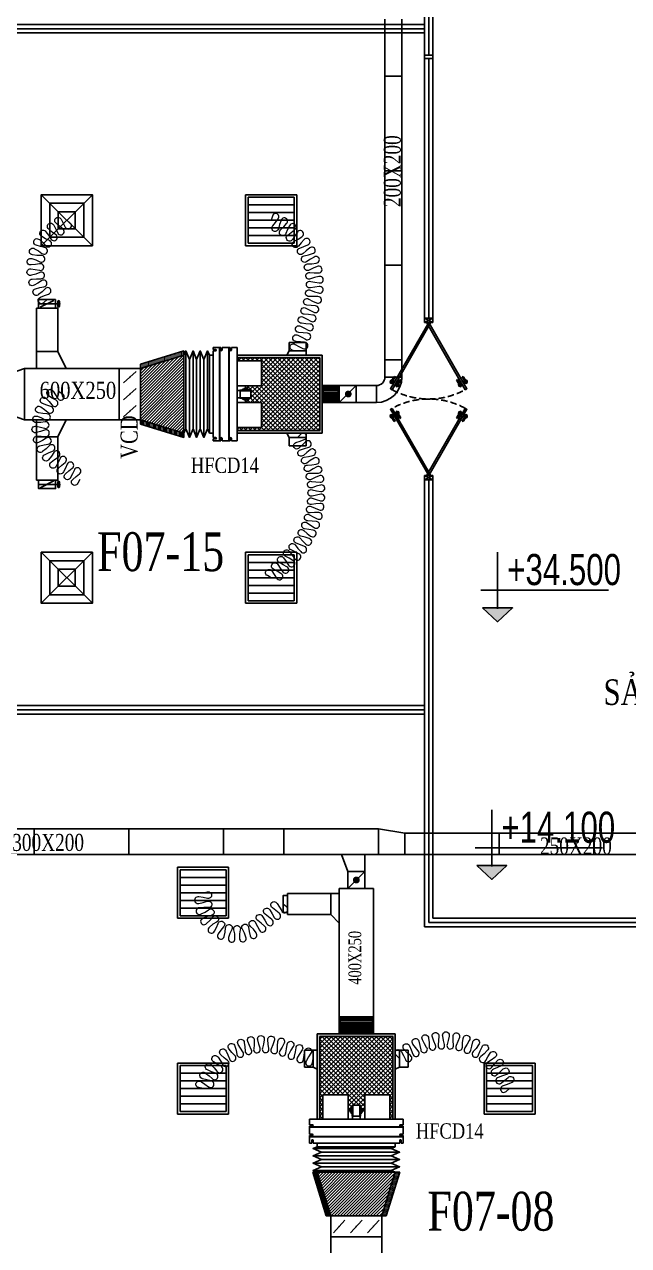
# Model space of a CAD drawing. Header units: metres. Extents: x 352651 to 1421851, y -87441 to -24441.
# Drawn here: x 909385 to 916479, y -62804 to -48460 of the extents above; entities that cross this region are included whole.
import ezdxf
from ezdxf.enums import TextEntityAlignment as Align

# ---------------------------------------------------------------- set-up
doc = ezdxf.new("R2010")
doc.units = ezdxf.units.M
doc.header["$LTSCALE"] = 300
doc.header["$MEASUREMENT"] = 0
doc.linetypes.add('DASHED2', pattern=[0.375, 0.25, -0.125])
doc.layers.get('0').update_dxf_attribs({"linetype": 'CONTINUOUS'})
for name, color, linetype in [('bat noi mem', 4, 'CONTINUOUS'), ('CUA', 8, 'CONTINUOUS'), ('CUAGIO', 2, 'CONTINUOUS'), ('KHUAT', 8, 'DASHED2'), ('KT', 1, 'CONTINUOUS'), ('TEXT', 4, 'CONTINUOUS'), ('THAY', 9, 'CONTINUOUS'), ('thiet bi', 11, 'CONTINUOUS')]:
    doc.layers.add(name, color=color, linetype=linetype)
doc.layers.add('noi mem', color=5, linetype='BATTING', lineweight=0)
doc.styles.add('ANO', font='VnAvantH.TTF')
doc.styles.add('chu thich', font='vntimeh.shx', dxfattribs={"width": 0.8})
doc.styles.add('PHU', font='vntimeh.shx', dxfattribs={"width": 0.8})
doc.styles.add('ROMANS', font='romans.shx', dxfattribs={"width": 0.75, "bigfont": 'romancvn.shx'})
doc.linetypes.add('BATTING', pattern='A,0.0001,-0.1,[134,ltypeshp.shx,S=0.1,R=0,X=-0.1,Y=0],-0.2,[134,ltypeshp.shx,S=0.1,R=180,X=0.1,Y=0],-0.1', length=0.4001)
pattern_1 = [(90, (968704.174, -608471.175), (12.5, 6.25), [0, -12.5])]
pattern_2 = [(180, (1468950.941, -4495.647), (-6.25, 12.5), [0, -12.5])]

# ---------------------------------------------------------------- blocks, each defined once
blk = doc.blocks.new('COTSAN')
for p, q in [((0, 1.044), (0, 5.58)), ((-1.335, 2.537), (8.895, 2.537))]:
    blk.add_line(p, q)
blk.add_lwpolyline([(-1.199, 1.107), (1.201, 1.107), (0.001, 0)], close=True)
blk.add_solid([(-1.199, 1.107), (1.201, 1.107), (0.001, 0)])
at = {"style": 'ANO', "width": 0.75}
blk.add_attdef('+0.000', (0.773, 2.941), '', height=2.5, dxfattribs=at)
blk = doc.blocks.new('SAD')
at = {"layer": 'CUAGIO', "color": 8}
for p, q in [((-300, -300), (300, 300)), ((300, -300), (-300, 300))]:
    blk.add_line(p, q, dxfattribs=at)
at = {"layer": 'CUAGIO'}
blk.add_lwpolyline([(300, -300), (300, 300), (-300, 300), (-300, -300)], close=True, dxfattribs=at)
at = {"layer": 'CUAGIO', "color": 8}
for points in [[(200, -200), (200, 200), (-200, 200), (-200, -200)], [(100, -100), (100, 100), (-100, 100), (-100, -100)]]:
    blk.add_lwpolyline(points, close=True, dxfattribs=at)
blk = doc.blocks.new('SAG')
at = {"layer": 'CUAGIO'}
for p, q in [((-300, 300), (-300, -300)), ((300, 300), (-300, 300)), ((300, -300), (300, 300)), ((-300, -300), (300, -300))]:
    blk.add_line(p, q, dxfattribs=at)
at = {"layer": 'CUAGIO', "color": 8}
for p, q in [((-270, 270), (-270, -270)), ((270, 270), (-270, 270)), ((-180, -270), (-180, 270)), ((-90, -270), (-90, 270)), ((0, -270), (0, 270)), ((90, -270), (90, 270)), ((180, -270), (180, 270)), ((270, -270), (270, 270)), ((-270, -270), (270, -270))]:
    blk.add_line(p, q, dxfattribs=at)
blk = doc.blocks.new('1-van gio D200')
at = {"layer": 'CUAGIO'}
h = blk.add_hatch(dxfattribs=at)
h.set_pattern_fill('ANSI31', color=256, scale=100, style=0)
edge = h.paths.add_edge_path()
edge.add_ellipse((486127, -58494), major_axis=(-38.1, 0), ratio=0.310482, start_angle=0, end_angle=360, ccw=False)
for p, q in [((486167, -58437), (486087, -58277)), ((486127, -58257), (486127, -58494))]:
    blk.add_line(p, q, dxfattribs=at)
at = {"layer": 'CUAGIO', "const_width": 3}
for points in [[(486127, -58457), (486177, -58457), (486177, -58257), (486077, -58257), (486077, -58457), (486127, -58457)], [(486167, -58437), (486087, -58277)], [(486127, -58257), (486127, -58494)]]:
    blk.add_lwpolyline(points, dxfattribs=at)
at = {"layer": 'CUAGIO'}
blk.add_lwpolyline([(486177, -58457), (486077, -58457), (486077, -58257), (486177, -58257)], close=True, dxfattribs=at)
at = {"layer": 'CUAGIO', "const_width": 5.35}
blk.add_lwpolyline([(486131, -58357, -1), (486123, -58357, -1)], format="xyb", close=True, dxfattribs=at)
at = {"layer": 'CUAGIO', "extrusion": (0, 0, -1)}
blk.add_ellipse((486127, -58494), major_axis=(-38.1, 0), ratio=0.310482, start_param=-1.570796, end_param=4.712389, dxfattribs=at)
blk = doc.blocks.new('bac noi mem')
at = {"layer": 'bat noi mem'}
for p, q in [((493887, -64673), (493867, -64693)), ((494047, -64673), (493887, -64673)), ((494047, -64673), (494067, -64693)), ((494067, -64693), (493867, -64693)), ((493867, -64693), (493887, -64713)), ((493887, -64713), (493867, -64733)), ((494067, -64733), (493867, -64733)), ((493867, -64733), (493887, -64753)), ((493887, -64753), (493867, -64773)), ((494067, -64773), (493867, -64773)), ((493867, -64773), (493887, -64793)), ((493887, -64793), (493867, -64813)), ((494067, -64813), (493867, -64813)), ((493867, -64813), (493887, -64833)), ((493887, -64833), (493867, -64853)), ((494047, -64713), (493887, -64713)), ((494047, -64753), (493887, -64753)), ((494047, -64793), (493887, -64793)), ((494047, -64833), (493887, -64833)), ((494067, -64693), (494047, -64713)), ((494047, -64713), (494067, -64733)), ((494067, -64733), (494047, -64753)), ((494047, -64753), (494067, -64773)), ((494067, -64773), (494047, -64793)), ((494047, -64793), (494067, -64813)), ((494067, -64813), (494047, -64833)), ((494047, -64833), (494067, -64853)), ((494067, -64853), (493867, -64853)), ((493867, -64853), (493887, -64873)), ((494047, -64873), (493887, -64873)), ((494067, -64853), (494047, -64873))]:
    blk.add_line(p, q, dxfattribs=at)

msp = doc.modelspace()

# ---------------------------------------------------------------- hatches: boundary and pattern name
at = {"layer": 'CUAGIO'}
h = msp.add_hatch(dxfattribs=at)
h.set_pattern_fill('DOTS', color=2, scale=200, angle=90, style=0)
h.set_pattern_definition(pattern_1)
h.paths.add_polyline_path([(910747.1, -52502.4), (910747.1, -52450), (911257.1, -52292), (911257.1, -52344.4)])
h = msp.add_hatch(dxfattribs=at)
h.set_pattern_fill('ANSI31', color=256, scale=200, style=0)
h.set_pattern_definition([(45, (85841.88, -88621.382), (-17.6776695, 17.6776695), [])])
h.paths.add_polyline_path([(911257.1, -52344.4), (910747.1, -52502.4), (910747.1, -53102.4), (911257.1, -53260.4)])
h = msp.add_hatch(dxfattribs=at)
h.set_pattern_fill('DOTS', color=2, scale=200, angle=-90, style=0)
h.set_pattern_definition([(270, (942419.59, 545734.479), (12.5, -6.25), [0, -12.5])])
h.paths.add_polyline_path([(912852.1, -53230.4), (911882.1, -53230.4), (911882.1, -53260.4), (912882.1, -53260.4), (912882.1, -52344.4), (911882.1, -52344.4), (911882.1, -52374.4), (912852.1, -52374.4)])
at = {"layer": 'CUAGIO', "ltscale": 1.5}
h = msp.add_hatch(dxfattribs=at)
h.set_pattern_fill('ANSI37', color=9, scale=300, style=0)
h.set_pattern_definition([(45, (443835.114, 157.193), (-26.5165043, 26.5165043), []), (135, (443835.114, 157.193), (-26.5165043, -26.5165043), [])])
h.paths.add_polyline_path([(912168.1, -52900.6), (912168.1, -53195.6), (911882.1, -53195.6), (911882.1, -53230.4), (912852.1, -53230.4), (912852.1, -52374.4), (911882.1, -52374.4), (911882.1, -52410.6), (912168.1, -52410.6), (912168.1, -52705.6), (911980.7, -52705.6), (911980.7, -52735), (912000.9, -52735), (912000.9, -52745.5), (912016.7, -52745.5), (912016.7, -52755.4), (912041.6, -52755.4, -1), (912043.7, -52761.9), (912043.7, -52844.3, -1), (912041.6, -52850.7), (912016.7, -52850.7), (912016.7, -52860.6), (912000.9, -52860.6), (912000.9, -52871.2), (911980.7, -52871.2), (911980.7, -52900.6)])
at = {"layer": 'CUAGIO'}
h = msp.add_hatch(dxfattribs=at)
h.set_pattern_fill('DOTS', color=2, scale=200, angle=90, style=0)
h.set_pattern_definition(pattern_1)
h.paths.add_polyline_path([(910747.1, -53154.7), (910747.1, -53102.4), (911257.1, -53260.4), (911257.1, -53312.7)])
h = msp.add_hatch(dxfattribs=at)
h.set_pattern_fill('DOTS', color=2, scale=200, style=0)
h.set_pattern_definition([(0, (314745.287, -30780.231), (6.25, 12.5), [0, -12.5])])
h.paths.add_polyline_path([(913710.1, -60347.7), (913710.1, -61317.7), (913740.1, -61317.7), (913740.1, -60317.7), (912824.1, -60317.7), (912824.1, -61317.7), (912854.1, -61317.7), (912854.1, -60347.7)])
at = {"layer": 'CUAGIO', "ltscale": 1.5}
h = msp.add_hatch(dxfattribs=at)
h.set_pattern_fill('ANSI37', color=9, scale=300, style=0)
h.set_pattern_definition([(45, (362160.247, -717.186), (-26.5165043, 26.5165043), []), (135, (362160.247, -717.186), (-26.5165043, -26.5165043), [])])
h.paths.add_polyline_path([(913185.3, -61031.7), (913185.3, -61219.1), (913214.7, -61219.1), (913214.7, -61198.9), (913225.3, -61198.9), (913225.3, -61183.1), (913235.2, -61183.1), (913235.2, -61158.2, -1), (913241.7, -61156.1), (913324, -61156.1, -1), (913330.5, -61158.2), (913330.5, -61183.1), (913340.4, -61183.1), (913340.4, -61198.9), (913350.9, -61198.9), (913350.9, -61219.1), (913380.3, -61219.1), (913380.3, -61031.7), (913675.3, -61031.7), (913675.3, -61317.7), (913710.1, -61317.7), (913710.1, -60347.7), (912854.1, -60347.7), (912854.1, -61317.7), (912890.3, -61317.7), (912890.3, -61031.7)])
at = {"layer": 'CUAGIO'}
h = msp.add_hatch(dxfattribs=at)
h.set_pattern_fill('DOTS', color=2, scale=200, angle=180, style=0)
h.set_pattern_definition(pattern_2)
h.paths.add_polyline_path([(912982.1, -62452.7), (912929.8, -62452.7), (912771.8, -61942.7), (912824.1, -61942.7)])
h = msp.add_hatch(dxfattribs=at)
h.set_pattern_fill('ANSI31', color=256, scale=200, style=0)
h.set_pattern_definition([(45, (85841.88, -88268.802), (-17.6776695, 17.6776695), [])])
h.paths.add_polyline_path([(912824.1, -61942.7), (912982.1, -62452.7), (913582.1, -62452.7), (913740.1, -61942.7)])
h = msp.add_hatch(dxfattribs=at)
h.set_pattern_fill('DOTS', color=2, scale=200, angle=180, style=0)
h.set_pattern_definition(pattern_2)
h.paths.add_polyline_path([(913634.5, -62452.7), (913582.1, -62452.7), (913740.1, -61942.7), (913792.5, -61942.7)])

# ---------------------------------------------------------------- linework, layer by layer
at = {"layer": 'bat noi mem'}
for p, q in [((911257.1, -53260.4), (911257.1, -52344.4)), ((911278.6, -53210.4), (911278.6, -52294.4)), ((911364.3, -53210.4), (911364.3, -52294.4)), ((911450, -52294.4), (911450, -53210.4)), ((911535.7, -52294.4), (911535.7, -53210.4)), ((911321.4, -52394.4), (911321.4, -53310.4)), ((911407.1, -53310.4), (911407.1, -52394.4)), ((911492.9, -53310.4), (911492.9, -52394.4)), ((913482.1, -60117.7), (913082.1, -60117.7)), ((913102.1, -60117.7), (913082.1, -60137.7)), ((913482.1, -60137.7), (913082.1, -60137.7)), ((913082.1, -60137.7), (913102.1, -60157.7)), ((913102.1, -60157.7), (913082.1, -60177.7)), ((913482.1, -60177.7), (913082.1, -60177.7)), ((913082.1, -60177.7), (913102.1, -60197.7)), ((913102.1, -60197.7), (913082.1, -60217.7)), ((913482.1, -60217.7), (913082.1, -60217.7)), ((913082.1, -60217.7), (913102.1, -60237.7)), ((913102.1, -60237.7), (913082.1, -60257.7)), ((913462.1, -60157.7), (913102.1, -60157.7)), ((913462.1, -60197.7), (913102.1, -60197.7)), ((913462.1, -60237.7), (913102.1, -60237.7)), ((913462.1, -60117.7), (913482.1, -60137.7)), ((913482.1, -60137.7), (913462.1, -60157.7)), ((913462.1, -60157.7), (913482.1, -60177.7)), ((913482.1, -60177.7), (913462.1, -60197.7)), ((913462.1, -60197.7), (913482.1, -60217.7)), ((913482.1, -60217.7), (913462.1, -60237.7)), ((913462.1, -60237.7), (913482.1, -60257.7)), ((913482.1, -60257.7), (913082.1, -60257.7)), ((913082.1, -60257.7), (913102.1, -60277.7)), ((913102.1, -60277.7), (913082.1, -60297.7)), ((913482.1, -60297.7), (913082.1, -60297.7)), ((913082.1, -60297.7), (913102.1, -60317.7)), ((913462.1, -60277.7), (913102.1, -60277.7)), ((913462.1, -60317.7), (913102.1, -60317.7)), ((913482.1, -60257.7), (913462.1, -60277.7)), ((913462.1, -60277.7), (913482.1, -60297.7)), ((913482.1, -60297.7), (913462.1, -60317.7)), ((912774.1, -61664.1), (913690.1, -61664.1)), ((912774.1, -61749.8), (913690.1, -61749.8)), ((913790.1, -61707), (912874.1, -61707)), ((913790.1, -61792.7), (912874.1, -61792.7)), ((913690.1, -61835.5), (912774.1, -61835.5)), ((913690.1, -61921.3), (912774.1, -61921.3)), ((913740.1, -61942.7), (912824.1, -61942.7)), ((912874.1, -61878.4), (913790.1, -61878.4))]:
    msp.add_line(p, q, dxfattribs=at)
for points in [[(911557.1, -52344.4), (911535.7, -52294.4), (911492.9, -52394.4), (911450, -52294.4), (911407.1, -52394.4), (911364.3, -52294.4), (911321.4, -52394.4), (911278.6, -52294.4), (911257.1, -52344.4)], [(911557.1, -53260.4), (911535.7, -53210.4), (911492.9, -53310.4), (911450, -53210.4), (911407.1, -53310.4), (911364.3, -53210.4), (911321.4, -53310.4), (911278.6, -53210.4), (911257.1, -53260.4)], [(912824.1, -61642.7), (912774.1, -61664.1), (912874.1, -61707), (912774.1, -61749.8), (912874.1, -61792.7), (912774.1, -61835.5), (912874.1, -61878.4), (912774.1, -61921.3), (912824.1, -61942.7)], [(913740.1, -61642.7), (913690.1, -61664.1), (913790.1, -61707), (913690.1, -61749.8), (913790.1, -61792.7), (913690.1, -61835.5), (913790.1, -61878.4), (913690.1, -61921.3), (913740.1, -61942.7)]]:
    msp.add_lwpolyline(points, dxfattribs=at)
at = {"layer": 'CUA', "linetype": 'Continuous'}
for p, q in [((914082.1, -48859.6), (914082.1, -45809.6)), ((914082.1, -45809.6), (914082.1, -48859.6)), ((914132.1, -45809.6), (914132.1, -48819.6)), ((914182.1, -45809.6), (914182.1, -48859.6)), ((903282.1, -48459.6), (914082.1, -48459.6)), ((903282.1, -48509.6), (914082.1, -48509.6)), ((903282.1, -48559.6), (914082.1, -48559.6)), ((914082.1, -48859.6), (914082.1, -51909.6)), ((914132.1, -48859.6), (914132.1, -51909.6)), ((914182.1, -48859.6), (914182.1, -51909.6)), ((914082.1, -59059.6), (914082.1, -53809.6)), ((914082.1, -53809.6), (914082.1, -58873.5)), ((914132.1, -53809.6), (914132.1, -59009.6)), ((914182.1, -53809.6), (914182.1, -58959.6)), ((905282.1, -56459.6), (914082.1, -56459.6)), ((905282.1, -56509.6), (914082.1, -56509.6)), ((905282.1, -56559.6), (914082.1, -56559.6)), ((914082.1, -59059.6), (919732.1, -59059.6)), ((914132.1, -59009.6), (919732.1, -59009.6)), ((914182.1, -58959.6), (919732.1, -58959.6))]:
    msp.add_line(p, q, dxfattribs=at)
at = {"layer": 'CUA'}
for p, q in [((914082.1, -51909.6), (914181.7, -51909.6)), ((914181.7, -51962.3), (914082.1, -51909.6)), ((914082.1, -51962.3), (914181.7, -51909.6)), ((914082.1, -51962.3), (914082.1, -51909.6)), ((914181.7, -51962.3), (914181.7, -51909.6)), ((914181.7, -51962.3), (914082.1, -51962.3)), ((913683.6, -52680.4), (913712.5, -52630.2)), ((913700.5, -52638.5), (913726.5, -52593.5)), ((913711.3, -52644.7), (913737.3, -52599.7)), ((913726.5, -52593.5), (913737.3, -52599.7)), ((913767.2, -52677), (913793.1, -52631.9)), ((913778, -52683.2), (913803.9, -52638.2)), ((913803.9, -52638.2), (913793.1, -52631.9)), ((914459.9, -52638.2), (914470.7, -52631.9)), ((914485.9, -52683.2), (914459.9, -52638.2)), ((914496.7, -52677), (914470.7, -52631.9)), ((914537.3, -52593.5), (914526.5, -52599.7)), ((914552.5, -52644.7), (914526.5, -52599.7)), ((914563.3, -52638.5), (914537.3, -52593.5)), ((914580.3, -52680.4), (914551.3, -52630.2)), ((913719.9, -52669.5), (913674.9, -52643.5)), ((913741.5, -52681.9), (913786.4, -52707.9)), ((913750.2, -52718.8), (913779.1, -52668.7)), ((914522.4, -52681.9), (914477.4, -52707.9)), ((914513.7, -52718.8), (914484.7, -52668.7)), ((914544, -52669.5), (914588.9, -52643.5)), ((913719.9, -53049.7), (913674.9, -53075.6)), ((913683.6, -53038.8), (913712.5, -53088.9)), ((913741.5, -53037.2), (913786.4, -53011.3)), ((913750.2, -53000.3), (913779.1, -53050.5)), ((913767.2, -53042.2), (913793.1, -53087.2)), ((913778, -53035.9), (913803.9, -53081)), ((914485.9, -53035.9), (914459.9, -53081)), ((914496.7, -53042.2), (914470.7, -53087.2)), ((914522.4, -53037.2), (914477.4, -53011.3)), ((914513.7, -53000.3), (914484.7, -53050.5)), ((914544, -53049.7), (914588.9, -53075.6)), ((914580.3, -53038.8), (914551.3, -53088.9)), ((913700.5, -53080.6), (913726.5, -53125.7)), ((913711.3, -53074.4), (913737.3, -53119.4)), ((913726.5, -53125.7), (913737.3, -53119.4)), ((913803.9, -53081), (913793.1, -53087.2)), ((914459.9, -53081), (914470.7, -53087.2)), ((914552.5, -53074.4), (914526.5, -53119.4)), ((914537.3, -53125.7), (914526.5, -53119.4)), ((914563.3, -53080.6), (914537.3, -53125.7)), ((914181.7, -53756.8), (914082.1, -53756.8)), ((914181.7, -53756.8), (914082.1, -53809.6)), ((914082.1, -53756.8), (914181.7, -53809.6)), ((914082.1, -53756.8), (914082.1, -53809.6)), ((914181.7, -53756.8), (914181.7, -53809.6)), ((914082.1, -53809.6), (914181.7, -53809.6))]:
    msp.add_line(p, q, dxfattribs=at)
at = {"layer": 'CUA', "linetype": 'Continuous'}
msp.add_lwpolyline([(914182.1, -48859.6), (914182.1, -48819.6), (914082.1, -48819.6), (914082.1, -48859.6)], close=True, dxfattribs=at)
at = {"layer": 'CUA'}
for points in [[(913701.6, -52749.9), (914150.2, -51972.9), (914131.9, -51962.3), (913683.3, -52739.4)], [(914562.2, -52749.9), (914113.6, -51972.9), (914131.9, -51962.3), (914580.5, -52739.4)], [(913701.6, -52969.2), (914150.2, -53746.2), (914131.9, -53756.8), (913683.3, -52979.8)], [(914562.2, -52969.2), (914113.6, -53746.2), (914131.9, -53756.8), (914580.5, -52979.8)]]:
    msp.add_lwpolyline(points, close=True, dxfattribs=at)
for centre, major_axis in [((913697.4, -52656.5), (4.7, -17.6)), ((914499.9, -52694.9), (17.6, -4.7)), ((913764, -53024.2), (-17.6, 4.7)), ((914566.5, -53062.7), (-4.7, 17.6))]:
    msp.add_ellipse(centre, major_axis=major_axis, ratio=1, dxfattribs=at)
at = {"layer": 'CUA', "extrusion": (0, 0, -1)}
for centre, major_axis in [((914566.5, -52656.5), (-4.7, -17.6)), ((913764, -52694.9), (-17.6, -4.7)), ((913697.4, -53062.7), (4.7, 17.6)), ((914499.9, -53024.2), (17.6, 4.7))]:
    msp.add_ellipse(centre, major_axis=major_axis, ratio=1, dxfattribs=at)
at = {"layer": 'CUAGIO'}
for p, q in [((913617.1, -52601.1), (913617.1, -48398.3)), ((913817.1, -52601.1), (913817.1, -48398.3)), ((909775.3, -51792.4), (909525.3, -51792.4)), ((909525.3, -51792.4), (909525.3, -52502.4)), ((909775.3, -52302.4), (909775.3, -51792.4)), ((912492.8, -52194.7), (912692.8, -52194.7)), ((912692.8, -52294.4), (912692.8, -52194.7)), ((909775.3, -52302.4), (909525.3, -52302.4)), ((909775.3, -52302.4), (909875.3, -52502.4)), ((912492.8, -52294.4), (912692.8, -52294.4)), ((912692.8, -52294.4), (912492.8, -52294.4)), ((912692.8, -52294.4), (912492.8, -52294.4)), ((911882.1, -52374.4), (912852.1, -52374.4)), ((910696.4, -52535.4), (910547.9, -52669.3)), ((913617.1, -52601.1), (913817.1, -52601.1)), ((910696.4, -52735.4), (910547.9, -52869.3)), ((913517.1, -52701.1), (912882.1, -52701.1)), ((913282.1, -52701.1), (913082.1, -52901.1)), ((913082.1, -52901.1), (913082.1, -52701.1)), ((913282.1, -52901.1), (913282.1, -52701.1)), ((913517.1, -52701.1), (913517.1, -52901.1)), ((913517.1, -52901.1), (912882.1, -52901.1)), ((910696.4, -52935.4), (910547.9, -53069.3)), ((909525.3, -53812.4), (909525.3, -53102.4)), ((909775.3, -53302.4), (909875.3, -53102.4)), ((909775.3, -53302.4), (909525.3, -53302.4)), ((909775.3, -53302.4), (909775.3, -53812.4)), ((911882.1, -53230.4), (912852.1, -53230.4)), ((911882.1, -53260.4), (912303.5, -53260.4)), ((912692.8, -53310.4), (912492.8, -53310.4)), ((912692.8, -53310.4), (912492.8, -53310.4)), ((912692.8, -53310.4), (912492.8, -53310.4)), ((912692.8, -53310.4), (912692.8, -53410.1)), ((912492.8, -53410.1), (912692.8, -53410.1)), ((909775.3, -53812.4), (909525.3, -53812.4)), ((904309.7, -57909.6), (913540.6, -57909.6)), ((909500.6, -57909.6), (909500.6, -58209.6)), ((909500.6, -57909.6), (909500.6, -58209.6)), ((910610.6, -57909.6), (910610.6, -58209.6)), ((910610.6, -57909.6), (910610.6, -58209.6)), ((911720.6, -57909.6), (911720.6, -58209.6)), ((912430.6, -57909.6), (912430.6, -58209.6)), ((913540.6, -58209.6), (913540.6, -57909.6)), ((913540.6, -57909.6), (913850.6, -57959.6)), ((913540.6, -57909.6), (913540.6, -58209.6)), ((913850.2, -57959.6), (918090.1, -57959.5)), ((913850.6, -57959.6), (913850.6, -58209.6)), ((914960.6, -57959.6), (914960.6, -58209.6)), ((916070.6, -57959.6), (916070.6, -58209.6)), ((904309.7, -58209.6), (918090.1, -58209.5)), ((913182.1, -58409.6), (913107.1, -58209.6)), ((913382.1, -58209.6), (913382.1, -58415.6)), ((913182.1, -58409.6), (913382.1, -58409.6)), ((913382.1, -58409.6), (913182.1, -58609.5)), ((913182.1, -58409.6), (913182.1, -58609.5)), ((913382.1, -58409.6), (913182.1, -58409.6)), ((913382.1, -58409.6), (913382.1, -58609.5)), ((912472.2, -58916.6), (912472.2, -58666.6)), ((912472.2, -58666.6), (913082.1, -58666.6)), ((912482.2, -58666.6), (913082.1, -58666.6)), ((912982.1, -58916.6), (912982.1, -58666.6)), ((912982.1, -58916.6), (912982.1, -58666.6)), ((913082.1, -59751.5), (913082.1, -58609.5)), ((913082.1, -58609.5), (913082.1, -60317.7)), ((913482.1, -58609.5), (913082.1, -58609.5)), ((913182.1, -58609.5), (913382.1, -58609.5)), ((913382.1, -58609.5), (913482.1, -58609.5)), ((913482.1, -60317.7), (913482.1, -58609.5)), ((912982.1, -58916.6), (912472.2, -58916.6)), ((912982.1, -58916.6), (912482.2, -58916.6)), ((912982.1, -58916.6), (913082.1, -59016.6)), ((912982.1, -58916.6), (913082.1, -59016.6)), ((912854.1, -61317.7), (912854.1, -60347.7)), ((913710.1, -61317.7), (913710.1, -60347.7)), ((912674.4, -60707), (912674.4, -60507)), ((912774.1, -60507), (912674.4, -60507)), ((912774.1, -60707), (912774.1, -60507)), ((912774.1, -60507), (912774.1, -60707)), ((912774.1, -60507), (912774.1, -60707)), ((913790.1, -60507), (913790.1, -60707)), ((913790.1, -60507), (913790.1, -60707)), ((913790.1, -60707), (913790.1, -60507)), ((913889.8, -60507), (913889.8, -60707)), ((913790.1, -60707), (913889.8, -60707)), ((913740.1, -61317.7), (913740.1, -60896.3)), ((913149.1, -62503.4), (913015.2, -62652)), ((913349.1, -62503.4), (913215.2, -62652)), ((913549.1, -62503.4), (913415.2, -62652)), ((913582.1, -62702.7), (912982.1, -62702.7))]:
    msp.add_line(p, q, dxfattribs=at)
at = {"layer": 'CUAGIO', "color": 2}
for p, q in [((913817.1, -49068.3), (913617.1, -49068.3)), ((913817.1, -50178.3), (913617.1, -50178.3)), ((913817.1, -51288.3), (913617.1, -51288.3)), ((911257.1, -53312.7), (911257.1, -52292)), ((911882.1, -52344.4), (912882.1, -52344.4)), ((912882.1, -52344.4), (912882.1, -53260.4)), ((910747.1, -52450), (910747.1, -52502.4)), ((912852.1, -52374.4), (912852.1, -53230.4)), ((913817.1, -52398.3), (913617.1, -52398.3)), ((910747.1, -53086.9), (910747.1, -52517.9)), ((910747.1, -53102.4), (910747.1, -53154.7)), ((911257.1, -53260.4), (911257.1, -53312.7)), ((912882.1, -53260.4), (911882.1, -53260.4)), ((912824.1, -61317.7), (912824.1, -60317.7)), ((912824.1, -60317.7), (913740.1, -60317.7)), ((912854.1, -60347.7), (913710.1, -60347.7)), ((913740.1, -60317.7), (913740.1, -61317.7)), ((913792.5, -61942.7), (912771.8, -61942.7)), ((913740.1, -61942.7), (913792.5, -61942.7)), ((912929.8, -62452.7), (912982.1, -62452.7)), ((913582.1, -62452.7), (913634.5, -62452.7))]:
    msp.add_line(p, q, dxfattribs=at)
at = {"layer": 'CUAGIO'}
for points in [[(909750.3, -51792.4), (909750.3, -51742.4), (909550.3, -51742.4), (909550.3, -51792.4)], [(909387.1, -53102.4), (909387.1, -52502.4), (908877.1, -52677.4), (908877.1, -52927.4)], [(910497.1, -53102.4), (910497.1, -52502.4), (910747.1, -52502.4), (910747.1, -53102.4)], [(909750.3, -53812.4), (909750.3, -53862.4), (909550.3, -53862.4), (909550.3, -53812.4)], [(912472.2, -58891.6), (912422.2, -58891.6), (912422.2, -58691.6), (912472.2, -58691.6)], [(912982.1, -62702.7), (913582.1, -62702.7), (913582.1, -62452.7), (912982.1, -62452.7)]]:
    msp.add_lwpolyline(points, close=True, dxfattribs=at)
for points in [[(912492.8, -52194.7), (912492.8, -52294.4)], [(911257.1, -52292), (910747.1, -52450)], [(910747.1, -53102.4), (911257.1, -53260.4), (911257.1, -52344.4), (910747.1, -52502.4)], [(912467.6, -52344.4), (912492.8, -52294.4)], [(912692.8, -52344.4), (912692.8, -52294.4)], [(912692.8, -52344.4), (912692.8, -52294.4)], [(912692.8, -52294.4), (912692.8, -52344.4)], [(910747.1, -53154.7), (911257.1, -53312.7)], [(912467.6, -53260.4), (912492.8, -53310.4)], [(912492.8, -53410.1), (912492.8, -53310.4)], [(912692.8, -53260.4), (912692.8, -53310.4)], [(912692.8, -53260.4), (912692.8, -53310.4)], [(912692.8, -53310.4), (912692.8, -53260.4)], [(912824.1, -60507), (912774.1, -60507)], [(913740.1, -60507), (913790.1, -60507)], [(913740.1, -60507), (913790.1, -60507)], [(913889.8, -60507), (913790.1, -60507)], [(912674.4, -60707), (912774.1, -60707)], [(912824.1, -60732.2), (912774.1, -60707)], [(913740.1, -60732.2), (913790.1, -60707)], [(912771.8, -61942.7), (912929.8, -62452.7)], [(913582.1, -62452.7), (913740.1, -61942.7), (912824.1, -61942.7), (912982.1, -62452.7)], [(913634.5, -62452.7), (913792.5, -61942.7)]]:
    msp.add_lwpolyline(points, dxfattribs=at)
at = {"layer": 'CUAGIO', "color": 2}
for points in [[(909387.1, -52502.4), (909387.1, -53102.4), (910497.1, -53102.4), (910497.1, -52502.4)], [(912982.1, -63812.7), (913582.1, -63812.7), (913582.1, -62702.7), (912982.1, -62702.7)]]:
    msp.add_lwpolyline(points, close=True, dxfattribs=at)
at = {"layer": 'CUAGIO'}
for points, const_width in [([(910622.1, -52607.4, 1), (910622.1, -52597.4, 1)], 10), ([(913187.6, -52781.1, 1), (913187.6, -52821.1, 1)], 40), ([(910622.1, -52807.4, 1), (910622.1, -52797.4, 1)], 10), ([(910622.1, -53007.4, 1), (910622.1, -52997.4, 1)], 10), ([(913302.1, -58509.5, -1), (913262.1, -58509.5, -1)], 40), ([(913077.1, -62577.7, -1), (913087.1, -62577.7, -1)], 10), ([(913277.1, -62577.7, -1), (913287.1, -62577.7, -1)], 10), ([(913477.1, -62577.7, -1), (913487.1, -62577.7, -1)], 10)]:
    msp.add_lwpolyline(points, format="xyb", close=True, dxfattribs=dict(at, const_width=const_width))
for radius in [100, 300]:
    msp.add_arc((913517.1, -52601.1), radius, 270, 0, dxfattribs=at)
at = {"layer": 'KHUAT'}
for centre, start, end in [((914131.9, -51960.3), 241.40997, 298.59003), ((914131.9, -53758.8), 61.40997, 118.59003)]:
    msp.add_arc(centre, 899.3, start, end, dxfattribs=at)
at = {"layer": 'noi mem', "linetype": 'ByBlock', "ltscale": 1.5}
for points in [[(909650.3, -51692.4), (909613.3, -51727.5, -1.3333333), (909573.1, -51664.1), (909620.6, -51645.6), (909668.1, -51627.3, 1.3333333), (909628.1, -51563.9), (909591.1, -51598.9), (909551.1, -51631.6, -1.3333333), (909515.5, -51565.6), (909564.8, -51550.2), (909614.1, -51540.4, 1.3333333), (909585.4, -51471.1), (909543.6, -51499.1), (909497.9, -51523.1, -1.3333333), (909476.4, -51451.2), (909527.8, -51446.1), (909578.1, -51446.5, 1.3333333), (909564, -51372.8), (909517.4, -51391.8), (909467.7, -51406, -1.3333333), (909461.2, -51331.3), (909512.6, -51336.7), (909561.7, -51347.2, 1.3333333), (909562.8, -51272.2), (909513.4, -51281.4), (909461.9, -51285.2, -1.3333333), (909470.6, -51210.8), (909519.8, -51226.4), (909565.8, -51246.7, 1.3333333), (909582.1, -51173.5), (909531.8, -51172.4), (909480.6, -51165.8, -1.3333333), (909504.2, -51094.6), (909549.2, -51119.9), (909590.1, -51149.1, 1.3333333), (909620.9, -51080.7), (909571.9, -51069.5), (909523, -51052.6, -1.3333333), (909560.6, -50987.7), (909599.5, -51021.6), (909633.7, -51058.4, 1.3333333), (909677.7, -50997.7), (909631.9, -50976.8), (909587.5, -50950.4, -1.3333333), (909637.4, -50894.4), (909668.7, -50935.5), (909694.8, -50978.5, 1.3333333), (909750.1, -50927.8), (909709.5, -50898.1), (909670.5, -50865.3, -1.3333333), (909729, -50818.3), (909752.7, -50863.4), (909776.3, -50908.6, 1.3333333), (909834.8, -50861.7), (909795.8, -50828.8), (909756.9, -50796, -1.3333333), (909815.4, -50749), (909839, -50794.2), (909862.6, -50839.3, 1.3333333), (909921.1, -50792.4), (909882.1, -50759.6)], [(912592.8, -52294.4), (912542.1, -52289.3, -1.3333333), (912563.7, -52217.5), (912608.8, -52241.1), (912653.9, -52264.8, 1.3333333), (912675.4, -52192.9), (912624.7, -52187.9), (912574, -52182.9, -1.3333333), (912595.5, -52111), (912640.6, -52134.7), (912685.8, -52158.3, 1.3333333), (912707.3, -52086.4), (912656.6, -52081.4), (912605.9, -52076.4, -1.3333333), (912627.4, -52004.5), (912672.5, -52028.2), (912717.6, -52051.8, 1.3333333), (912739.1, -51980), (912688.5, -51974.9), (912637.8, -51969.9, -1.3333333), (912659.3, -51898), (912704.4, -51921.7), (912749.5, -51945.3, 1.3333333), (912771, -51873.5), (912720.3, -51868.4), (912669.6, -51863.4, -1.3333333), (912691.1, -51791.6), (912736.3, -51815.2), (912781.4, -51838.8, 1.3333333), (912802.9, -51767), (912752.2, -51762), (912701.6, -51757.2, -1.3333333), (912722.8, -51685.2), (912767.9, -51708.7), (912814.8, -51729.7, 1.3333333), (912832, -51656.7), (912780.6, -51654.6), (912730.2, -51656.3, -1.3333333), (912742.2, -51582.2), (912789.5, -51599.7), (912838.9, -51613.9, 1.3333333), (912845.6, -51539.2), (912794.4, -51544.4), (912744.8, -51553.2, -1.3333333), (912746.1, -51478.2), (912795.5, -51488.8), (912846.4, -51495.9, 1.3333333), (912842.5, -51421), (912792.6, -51433.3), (912744.6, -51449.1, -1.3333333), (912735.4, -51374.6), (912785.7, -51378.2), (912837.1, -51378, 1.3333333), (912822.7, -51304.4), (912775, -51323.7), (912729.8, -51346, -1.3333333), (912710.1, -51273.7), (912760.4, -51270.1), (912811.3, -51262.6, 1.3333333), (912786.6, -51191.8), (912742.1, -51217.6), (912700.5, -51246.1, -1.3333333), (912670.8, -51177.2), (912720.1, -51166.6), (912769.4, -51152, 1.3333333), (912734.9, -51085.4), (912694.6, -51117.2), (912657.4, -51151.4, -1.3333333), (912618.3, -51087.4), (912665.6, -51069.8), (912712.3, -51048.4, 1.3333333), (912668.8, -50987.4), (912633.3, -51024.6), (912601.3, -51063.6, -1.3333333), (912553.6, -51005.8), (912597.9, -50981.8), (912641.2, -50954, 1.3333333), (912589.5, -50899.7), (912559.6, -50941.5), (912533.5, -50984.7, -1.3333333), (912478, -50934.2), (912518.5, -50904.1), (912557.4, -50870.5, 1.3333333), (912498.5, -50824.1), (912474.9, -50869.7), (912455.1, -50916.1, -1.3333333), (912393.1, -50874), (912428.9, -50838.5), (912462.7, -50799.7, 1.3333333), (912397.8, -50762.1), (912380.9, -50810.6), (912366.5, -50859.4, -1.3333333), (912299.9, -50824.9), (912331.5, -50785), (912363.1, -50745.1, 1.3333333), (912296.4, -50710.7), (912282.1, -50759.6)], [(910033.5, -53803.8), (910010.8, -53849.6, -1.3333333), (909952, -53803.1), (909991.4, -53770.5), (910030.8, -53737.9, 1.3333333), (909971.9, -53691.4), (909949.3, -53737.2), (909926.7, -53783.1, -1.3333333), (909867.8, -53736.6), (909907.2, -53704), (909946.6, -53671.4, 1.3333333), (909887.7, -53624.8), (909865.1, -53670.7), (909842.5, -53716.5, -1.3333333), (909783.6, -53670), (909823, -53637.4), (909862.4, -53604.8, 1.3333333), (909803.6, -53558.3), (909780.9, -53604.2), (909757.1, -53649.9, -1.3333333), (909699.2, -53602.3), (909739.5, -53570.1), (909781.9, -53542.8, 1.3333333), (909728.9, -53489.8), (909701.6, -53532.1), (909668.8, -53572.3, -1.3333333), (909621.8, -53513.9), (909668, -53490.4), (909715.2, -53472.7, 1.3333333), (909674.6, -53409.6), (909639, -53445.3), (909598.4, -53477.6, -1.3333333), (909564.8, -53410.5), (909614.9, -53397.3), (909664.8, -53390.1, 1.3333333), (909638.5, -53319.8), (909596.1, -53347.1), (909549.7, -53370.1, -1.3333333), (909530.9, -53297.5), (909582.7, -53295.2), (909633, -53298.6, 1.3333333), (909622.2, -53224.4), (909574.9, -53242.1), (909524.7, -53254.8, -1.3333333), (909521.7, -53179.9), (909572.8, -53188.6), (909621.3, -53202.5, 1.3333333), (909626.3, -53127.7), (909576.4, -53135.1), (909524.6, -53136.8, -1.3333333), (909537.6, -53062.9), (909585.7, -53082.2), (909630.1, -53106.1, 1.3333333), (909650.9, -53034.1), (909600.5, -53030.7), (909549.5, -53021.5, -1.3333333), (909577.8, -52952), (909620.8, -52981), (909659.1, -53013.8, 1.3333333), (909694.6, -52947.7), (909646.2, -52933.8), (909598.3, -52914, -1.3333333), (909640.6, -52852.1), (909676.4, -52889.5), (909707, -52929.7, 1.3333333), (909755.7, -52872.6), (909711.2, -52848.7), (909668, -52821.5, -1.3333333), (909720.3, -52767.8), (909748.7, -52810.3), (909777, -52852.9, 1.3333333), (909829.4, -52799.3), (909786.2, -52772)], [(912282.1, -54959.6), (912237.5, -54934.2, -1.3333333), (912288.3, -54879.1), (912317.3, -54921.5), (912346.2, -54963.9, 1.3333333), (912397, -54908.7), (912352.4, -54883.3), (912307.7, -54858, -1.3333333), (912358.6, -54802.8), (912387.5, -54845.2), (912416.4, -54887.6, 1.3333333), (912467.2, -54832.5), (912422.6, -54807.1), (912378, -54781.8, -1.3333333), (912428.8, -54726.6), (912457.7, -54769), (912486.6, -54811.4, 1.3333333), (912537.5, -54756.3), (912492.8, -54730.9), (912448.2, -54705.5, -1.3333333), (912499, -54650.4), (912527.9, -54692.8), (912557.9, -54734.8, 1.3333333), (912607.7, -54678.7), (912562.3, -54654), (912516.3, -54631.9, -1.3333333), (912563.3, -54573.5), (912594.8, -54613.6), (912628.7, -54652.6, 1.3333333), (912672.8, -54591.9), (912625.2, -54571.7), (912577.3, -54554.2, -1.3333333), (912618.4, -54491.5), (912653.6, -54528.4), (912691.1, -54563.8, 1.3333333), (912729.1, -54499.2), (912679.9, -54483.7), (912630.5, -54470.9, -1.3333333), (912665.3, -54404.5), (912703.9, -54437.8), (912744.7, -54469.4, 1.3333333), (912776.2, -54401.4), (912725.7, -54390.8), (912675.3, -54382.8, -1.3333333), (912703.4, -54313.3), (912745.1, -54342.7), (912788.8, -54370.3, 1.3333333), (912813.5, -54299.5), (912762.2, -54293.8), (912711.3, -54290.8, -1.3333333), (912732.6, -54218.9), (912776.9, -54244.1), (912823.1, -54267.3, 1.3333333), (912840.8, -54194.4), (912789.2, -54193.8), (912738.2, -54195.8, -1.3333333), (912752.4, -54122.1), (912799, -54142.9), (912847.2, -54161.5, 1.3333333), (912857.7, -54087.2), (912806.3, -54091.6), (912755.7, -54098.5, -1.3333333), (912762.7, -54023.9), (912811.1, -54040), (912860.9, -54053.8, 1.3333333), (912864.2, -53978.9), (912813.4, -53988.2), (912763.8, -54000.1, -1.3333333), (912763.4, -53925.1), (912813.2, -53936.4), (912864, -53945.3, 1.3333333), (912860, -53870.4), (912810.4, -53884.7), (912762.2, -53901.3, -1.3333333), (912754.5, -53826.7), (912805.1, -53833.1), (912856.6, -53837.1, 1.3333333), (912845.4, -53762.9), (912797.4, -53781.9), (912751, -53803.1, -1.3333333), (912736.1, -53729.6), (912787.1, -53731.1), (912838.7, -53730, 1.3333333), (912820.3, -53657.3), (912774.4, -53680.9), (912730.3, -53706.5, -1.3333333), (912708.4, -53634.8), (912759.3, -53631.3), (912810.5, -53625.2, 1.3333333), (912785.1, -53554.6), (912741.7, -53582.6), (912700.3, -53612.3, -1.3333333), (912671.5, -53543.1), (912721.8, -53534.7), (912772.3, -53523.6, 1.3333333), (912740.1, -53455.9), (912699.6, -53487.9), (912661.3, -53521.6, -1.3333333), (912625.9, -53455.4), (912675.2, -53442.2), (912724.3, -53426.3, 1.3333333), (912685.8, -53362), (912648.6, -53397.8), (912612.6, -53434.4, -1.3333333), (912572.3, -53371.2), (912620.7, -53354.1), (912669.1, -53337, 1.3333333), (912628.8, -53273.7), (912592.8, -53310.4)], [(911482.1, -58659.6), (911532, -58650, -1.3333333), (911533.1, -58725), (911483, -58716.9), (911432.7, -58709, 1.3333333), (911434.1, -58784), (911484, -58774.2), (911531.5, -58759.3, -1.3333333), (911540.9, -58833.7), (911491.2, -58831), (911439.6, -58836.2, 1.3333333), (911459.8, -58908.4), (911506.6, -58886.1), (911547.7, -58858.1, -1.3333333), (911578.2, -58926.6), (911529.9, -58938.5), (911482.1, -58958.4, 1.3333333), (911522.3, -59021.7), (911560.6, -58986.8), (911591.8, -58948.1, -1.3333333), (911640.9, -59004.8), (911598.1, -59030.1), (911558, -59063, 1.3333333), (911614.9, -59111.9), (911641.5, -59067.5), (911660.1, -59021.3, -1.3333333), (911723.5, -59061.4), (911689.9, -59098.1), (911661.1, -59141.1, 1.3333333), (911729.7, -59171.5), (911742.2, -59121.2), (911746.7, -59071.7, -1.3333333), (911819, -59091.7), (911797.4, -59136.5), (911782.4, -59186.1, 1.3333333), (911856.8, -59195.3), (911854.3, -59143.5), (911844.2, -59094.8, -1.3333333), (911919.2, -59093), (911911.5, -59142.2), (911911.5, -59194, 1.3333333), (911985.4, -59181.2), (911967.9, -59132.4), (911944.2, -59088.7, -1.3333333), (912015.4, -59065.2), (912022.3, -59114.5), (912037.3, -59164.1, 1.3333333), (912104.3, -59130.5), (912073.5, -59088.8), (912038.1, -59053.9, -1.3333333), (912099.5, -59010.8), (912120.4, -59055.9), (912146.6, -59099.6, 1.3333333), (912203.2, -59050.3), (912163.6, -59018.3), (912124, -58986.6, -1.3333333), (912180.4, -58937.1), (912206.7, -58980.5), (912233, -59024, 1.3333333), (912289.4, -58974.5), (912249.8, -58942.8), (912210.2, -58911, -1.3333333), (912266.6, -58861.5), (912292.9, -58905), (912319.2, -58948.4, 1.3333333), (912375.6, -58898.9), (912336, -58867.2), (912296.4, -58835.4, -1.3333333), (912352.8, -58786), (912379.1, -58829.4), (912405.4, -58872.8, 1.3333333), (912461.8, -58823.4), (912422.2, -58791.6)], [(911482.1, -60959.6), (911432.5, -60948.3, -1.3333333), (911462.8, -60879.7), (911504.6, -60908.8), (911546.3, -60938, 1.3333333), (911576.7, -60869.5), (911527.1, -60858.1), (911477.6, -60844, -1.3333333), (911511.6, -60777.1), (911552.2, -60808.7), (911589.4, -60842.7, 1.3333333), (911628.4, -60778.6), (911581, -60761.3), (911534.3, -60739.7, -1.3333333), (911578, -60678.8), (911613.4, -60716.2), (911644.9, -60755.5, 1.3333333), (911693.2, -60698.1), (911649.1, -60673.8), (911606.2, -60645.3, -1.3333333), (911658.7, -60591.8), (911687.9, -60634.2), (911713.1, -60677.8, 1.3333333), (911769.6, -60628.5), (911729.7, -60597.7), (911691.6, -60563, -1.3333333), (911751.7, -60518.1), (911774.1, -60564.4), (911792.4, -60611.4, 1.3333333), (911855.7, -60571.3), (911820.9, -60534.7), (911788.6, -60494.7, -1.3333333), (911854.8, -60459.5), (911869.9, -60508.7), (911880.8, -60557.9, 1.3333333), (911949.5, -60527.9), (911920.7, -60486.4), (911894.8, -60442, -1.3333333), (911965.7, -60417.2), (911973.1, -60468.2), (911976.3, -60518.5, 1.3333333), (912048.8, -60499.3), (912026.7, -60453.9), (912007.9, -60406, -1.3333333), (912081.7, -60392.4), (912081.2, -60443.9), (912076.8, -60494.1, 1.3333333), (912151.4, -60486.1), (912136.4, -60438), (912125.1, -60387.8, -1.3333333), (912200.1, -60385.5), (912191.8, -60436.3), (912179.8, -60485.3, 1.3333333), (912254.7, -60488.8), (912247.3, -60438.9), (912243.8, -60387.6, -1.3333333), (912318.2, -60396.8), (912302.3, -60445.8), (912282.9, -60492.3, 1.3333333), (912356.4, -60507.2), (912356.7, -60456.8), (912361.1, -60405.5, -1.3333333), (912433.2, -60426), (912410, -60471.9), (912384, -60515.4, 1.3333333), (912454.6, -60540.7), (912462.2, -60490.7), (912470.6, -60440.4, -1.3333333), (912540.8, -60466.6), (912514.2, -60510.1), (912487.6, -60553.5, 1.3333333), (912557.9, -60579.7), (912566.2, -60529.5), (912574.5, -60479.2, -1.3333333), (912644.8, -60505.4), (912618.2, -60548.8), (912591.6, -60592.3, 1.3333333), (912661.8, -60618.5), (912670.2, -60568.2), (912678.5, -60518, -1.3333333), (912748.8, -60544.2), (912722.2, -60587.6), (912695.5, -60631, 1.3333333), (912765.8, -60657.2), (912774.1, -60607)], [(913790.1, -60607), (913752.6, -60572.7, -1.3333333), (913812.2, -60527.2), (913835.4, -60572.4), (913858.4, -60617.7, 1.3333333), (913918.1, -60572.3), (913880.7, -60538), (913844.9, -60501.2, -1.3333333), (913906.9, -60459.1), (913927.8, -60506.1), (913944.5, -60553.5, 1.3333333), (914009.6, -60516.2), (913977.2, -60477.8), (913947.4, -60436, -1.3333333), (914015.1, -60403.8), (914028.6, -60453.4), (914038, -60502.8, 1.3333333), (914108, -60475.8), (914081.7, -60432.9), (914058.6, -60387.1, -1.3333333), (914130.4, -60365.6), (914136.3, -60416.6), (914138, -60466.8, 1.3333333), (914211.3, -60450.8), (914191.9, -60404.4), (914175.9, -60355.6, -1.3333333), (914250.1, -60345.2), (914248.2, -60396.5), (914242.3, -60446.4, 1.3333333), (914317.2, -60441.7), (914305, -60392.9), (914296.6, -60342.2, -1.3333333), (914371.6, -60343.2), (914361.9, -60393.6), (914348.5, -60442.1, 1.3333333), (914423.2, -60448.7), (914418.6, -60398.6), (914418, -60347.3, -1.3333333), (914492, -60359.6), (914474.8, -60408), (914454.2, -60453.8, 1.3333333), (914527, -60471.7), (914530, -60421.5), (914537.2, -60370.7, -1.3333333), (914608.5, -60394), (914584.1, -60439.3), (914556.8, -60481.5, 1.3333333), (914626.1, -60510.2), (914636.7, -60461), (914651.5, -60411.9, -1.3333333), (914718.4, -60445.7), (914687.5, -60486.8), (914654.1, -60524.4, 1.3333333), (914718.2, -60563.2), (914736.1, -60516.2), (914758.2, -60469.9, -1.3333333), (914819.2, -60513.5), (914782.4, -60549.4), (914743.8, -60581.5, 1.3333333), (914801.3, -60629.6), (914826.1, -60585.9), (914854.9, -60543.4, -1.3333333), (914908.6, -60595.8), (914866.8, -60625.6), (914823.7, -60651.5, 1.3333333), (914873.3, -60707.8), (914904.4, -60668.3), (914939.4, -60630.7, -1.3333333), (914984.5, -60690.6), (914938.7, -60713.8), (914892.2, -60732.9, 1.3333333), (914932.6, -60796), (914969.4, -60761.7), (915008.4, -60729.1, -1.3333333), (915045.6, -60794.2), (914997.6, -60811.2), (914949.7, -60828, 1.3333333), (914986.8, -60893.2), (915025.8, -60860.6), (915064.8, -60828, -1.3333333), (915101.9, -60893.2), (915054, -60910.1), (915006, -60927, 1.3333333), (915043.2, -60992.2), (915082.1, -60959.6)]]:
    msp.add_lwpolyline(points, format="xyb", dxfattribs=at)
at = {"layer": 'thiet bi'}
for p, q in [((911557.1, -53260.4), (911557.1, -52344.4)), ((911557.1, -52344.4), (911600.1, -52344.4)), ((911600.1, -52253.4), (911689.1, -52253.4)), ((911600.1, -53311.9), (911600.1, -52294)), ((911673.9, -53351.9), (911673.9, -52253.9)), ((911679.4, -53351.9), (911679.4, -52253.9)), ((911705.1, -52253.4), (911800.1, -52253.4)), ((911785.4, -53351.9), (911785.4, -52253.9)), ((911790.4, -53351.9), (911790.4, -52253.9)), ((911816.1, -52253.4), (911882.1, -52253.4)), ((911915.3, -52758.6), (911882.1, -52758.6)), ((912043.7, -52755.4), (911917.6, -52755.4)), ((911917.6, -52755.4), (911917.6, -52850.7)), ((911917.6, -52761.9), (912043.7, -52761.9)), ((911944.7, -52755.4), (911944.7, -52745.5)), ((911944.7, -52745.5), (912016.7, -52745.5)), ((911960.5, -52745.5), (911960.5, -52735)), ((911960.5, -52735), (912000.9, -52735)), ((911980.7, -52735), (911980.7, -52705.6)), ((912000.9, -52745.5), (912000.9, -52735)), ((912016.7, -52755.4), (912016.7, -52745.5)), ((912043.7, -52755.4), (912043.7, -52850.7)), ((911915.3, -52847.5), (911882.1, -52847.5)), ((911917.6, -52844.3), (912043.7, -52844.3)), ((912043.7, -52850.7), (911917.6, -52850.7)), ((911944.7, -52850.7), (911944.7, -52860.6)), ((911944.7, -52860.6), (912016.7, -52860.6)), ((911960.5, -52860.6), (911960.5, -52871.2)), ((911960.5, -52871.2), (912000.9, -52871.2)), ((911980.7, -52871.2), (911980.7, -52900.6)), ((912000.9, -52860.6), (912000.9, -52871.2)), ((912016.7, -52850.7), (912016.7, -52860.6)), ((911557.1, -53260.4), (911600.1, -53260.4)), ((911600.1, -53352.4), (911689.1, -53352.4)), ((911705.1, -53352.4), (911800.1, -53352.4)), ((911816.1, -53352.4), (911882.1, -53352.4)), ((913214.7, -61219.1), (913185.3, -61219.1)), ((913214.7, -61239.3), (913214.7, -61198.9)), ((913225.3, -61198.9), (913214.7, -61198.9)), ((913225.3, -61239.3), (913214.7, -61239.3)), ((913225.3, -61255.1), (913225.3, -61183.1)), ((913235.2, -61183.1), (913225.3, -61183.1)), ((913235.2, -61156.1), (913235.2, -61282.2)), ((913235.2, -61156.1), (913330.5, -61156.1)), ((913241.7, -61282.2), (913241.7, -61156.1)), ((913324, -61282.2), (913324, -61156.1)), ((913330.5, -61156.1), (913330.5, -61282.2)), ((913330.5, -61183.1), (913340.4, -61183.1)), ((913340.4, -61255.1), (913340.4, -61183.1)), ((913340.4, -61198.9), (913350.9, -61198.9)), ((913340.4, -61239.3), (913350.9, -61239.3)), ((913350.9, -61239.3), (913350.9, -61198.9)), ((913350.9, -61219.1), (913380.3, -61219.1)), ((912733.2, -61383.7), (912733.2, -61317.7)), ((913235.2, -61255.1), (913225.3, -61255.1)), ((913235.2, -61282.2), (913330.5, -61282.2)), ((913238.4, -61284.5), (913238.4, -61317.7)), ((913327.3, -61284.5), (913327.3, -61317.7)), ((913330.5, -61255.1), (913340.4, -61255.1)), ((913832.2, -61383.7), (913832.2, -61317.7)), ((912733.2, -61494.7), (912733.2, -61399.7)), ((912733.2, -61599.7), (912733.2, -61510.7)), ((913831.7, -61409.4), (912733.7, -61409.4)), ((913831.7, -61414.4), (912733.7, -61414.4)), ((913831.7, -61520.4), (912733.7, -61520.4)), ((913831.7, -61525.9), (912733.7, -61525.9)), ((913832.2, -61494.7), (913832.2, -61399.7)), ((913832.2, -61599.7), (913832.2, -61510.7)), ((913791.6, -61599.7), (912773.8, -61599.7)), ((912824.1, -61642.7), (912824.1, -61599.7)), ((913740.1, -61642.7), (912824.1, -61642.7)), ((913740.1, -61642.7), (913740.1, -61599.7))]:
    msp.add_line(p, q, dxfattribs=at)
for points in [[(911600.1, -52253.4), (911600.1, -52278)], [(911705.1, -52253.4), (911800.1, -52253.4)], [(911882.1, -52253.4), (911882.1, -53352.4)], [(911600.1, -53352.4), (911600.1, -53327.9)], [(911705.1, -53352.4), (911800.1, -53352.4)], [(912733.2, -61317.7), (913832.2, -61317.7)], [(912733.2, -61494.7), (912733.2, -61399.7)], [(913832.2, -61494.7), (913832.2, -61399.7)], [(912733.2, -61599.7), (912757.8, -61599.7)], [(913832.2, -61599.7), (913807.6, -61599.7)]]:
    msp.add_lwpolyline(points, dxfattribs=at)
for points in [[(911600.1, -52278), (911632.1, -52278, -1), (911632.1, -52294), (911600.1, -52294)], [(911705.1, -52253.4), (911705.1, -52286, -1), (911689.1, -52286), (911689.1, -52253.4)], [(911816.1, -52253.4), (911816.1, -52286, -1), (911800.1, -52286), (911800.1, -52253.4)], [(911600.1, -53327.9), (911632.1, -53327.9, 1), (911632.1, -53311.9), (911600.1, -53311.9)], [(911705.1, -53352.4), (911705.1, -53319.9, 1), (911689.1, -53319.9), (911689.1, -53352.4)], [(911816.1, -53352.4), (911816.1, -53319.9, 1), (911800.1, -53319.9), (911800.1, -53352.4)], [(912733.2, -61383.7), (912765.8, -61383.7, -1), (912765.8, -61399.7), (912733.2, -61399.7)], [(913832.2, -61383.7), (913799.6, -61383.7, 1), (913799.6, -61399.7), (913832.2, -61399.7)], [(912733.2, -61494.7), (912765.8, -61494.7, -1), (912765.8, -61510.7), (912733.2, -61510.7)], [(913832.2, -61494.7), (913799.6, -61494.7, 1), (913799.6, -61510.7), (913832.2, -61510.7)], [(912757.8, -61599.7), (912757.8, -61567.7, -1), (912773.8, -61567.7), (912773.8, -61599.7)], [(913807.6, -61599.7), (913807.6, -61567.7, 1), (913791.6, -61567.7), (913791.6, -61599.7)]]:
    msp.add_lwpolyline(points, format="xyb", dxfattribs=at)
for points in [[(912168.1, -52705.6), (912168.1, -52410.6), (911882.1, -52410.6), (911882.1, -52705.6)], [(912168.1, -52900.6), (912168.1, -53195.6), (911882.1, -53195.6), (911882.1, -52900.6)], [(913185.3, -61031.7), (912890.3, -61031.7), (912890.3, -61317.7), (913185.3, -61317.7)], [(913380.3, -61031.7), (913675.3, -61031.7), (913675.3, -61317.7), (913380.3, -61317.7)]]:
    msp.add_lwpolyline(points, close=True, dxfattribs=at)
for centre, start, end in [((911918.7, -52758.6), 108.04953, 251.95047), ((912042.7, -52758.6), 288.04953, 71.95047), ((911918.7, -52847.5), 108.04953, 251.95047), ((912042.7, -52847.5), 288.04953, 71.95047), ((913238.4, -61157.1), 18.04953, 161.95047), ((913327.3, -61157.1), 18.04953, 161.95047), ((913238.4, -61281.1), 198.04953, 341.95047), ((913327.3, -61281.1), 198.04953, 341.95047)]:
    msp.add_arc(centre, 3.41, start, end, dxfattribs=at)

# ---------------------------------------------------------------- block references
at = {"layer": 'CUAGIO'}
for name, p, rotation in [('SAD', (909882.1, -50759.6), 270), ('SAG', (912282.1, -50759.6), 270), ('1-van gio D200', (851292.9, -537869.4), 90), ('1-van gio D200', (851292.9, -539989.4), 90), ('SAG', (911482.1, -58659.6), 270), ('SAG', (911482.1, -60959.6), 270)]:
    msp.add_blockref(name, p, dxfattribs=dict(at, rotation=rotation))
msp.add_blockref('bac noi mem', (419015.5, 11971.8), dxfattribs=at)
at = {"layer": 'CUAGIO', "xscale": -1}
for name, p, rotation in [('SAD', (909882.1, -54959.6), 270), ('SAG', (912282.1, -54959.6), 90), ('SAG', (915082.1, -60959.6), 90)]:
    msp.add_blockref(name, p, dxfattribs=dict(at, rotation=rotation))
at = {"layer": 'THAY', "xscale": 146.3132159999805, "yscale": 146.3132160000096, "zscale": 146.313216}
for p, values in [((914941, -55475.9), {'+0.000': '+34.500'}), ((914872.6, -58503), {'+0.000': '+14.100'})]:
    msp.add_blockref('COTSAN', p, dxfattribs=at).add_auto_attribs(values)

# ---------------------------------------------------------------- texts
at = {"layer": 'CUAGIO', "color": 2, "style": 'PHU', "width": 0.75}
for s, height, p in [('200x200', 200, (913804.1, -50183.3)), ('400x250', 150, (913340.2, -59423.4))]:
    msp.add_text(s, height=height, rotation=90, dxfattribs=at).set_placement(p, align=Align.CENTER)
for s, p in [('300x200', (909662.8, -58168.1)), ('250x200', (915860.6, -58209.6))]:
    msp.add_text(s, height=200, dxfattribs=at).set_placement(p, align=Align.CENTER)
at = {"layer": 'CUAGIO', "color": 2, "style": 'PHU'}
for s, insert, char_height, width, attachment_point in [('600x250', (910462.6, -52657.7), 200, 1155.253, 3), ('hfcd14', (911340, -53730), 180, 795.013, 7), ('hfcd14', (913980, -61550), 180, 795.013, 7)]:
    msp.add_mtext(s, dxfattribs=dict(at, insert=insert, char_height=char_height, width=width, attachment_point=attachment_point))
at = {"layer": 'CUAGIO', "color": 2, "insert": (910513.7, -53562.1), "char_height": 200, "width": 439.881, "attachment_point": 1, "rotation": 90, "style": 'PHU'}
msp.add_mtext('VCD', dxfattribs=at)
at = {"layer": 'KT', "ltscale": 1.5, "char_height": 456.096, "width": 2517.297, "attachment_point": 1, "style": 'ROMANS'}
for s, insert in [('{\\fTimes New Roman|b0|i0|c0|p18;F07-15}', (910237.5, -54425)), ('{\\fTimes New Roman|b0|i0|c0|p18;F07-08}', (914116.7, -62172.2))]:
    msp.add_mtext(s, dxfattribs=dict(at, insert=insert))
at = {"layer": 'TEXT', "style": 'chu thich', "width": 0.8}
msp.add_text('s¶nh tÇng', height=300, dxfattribs=at).set_placement((917226.9, -56251.8), align=Align.MIDDLE)

doc.saveas('drawing.dxf')
